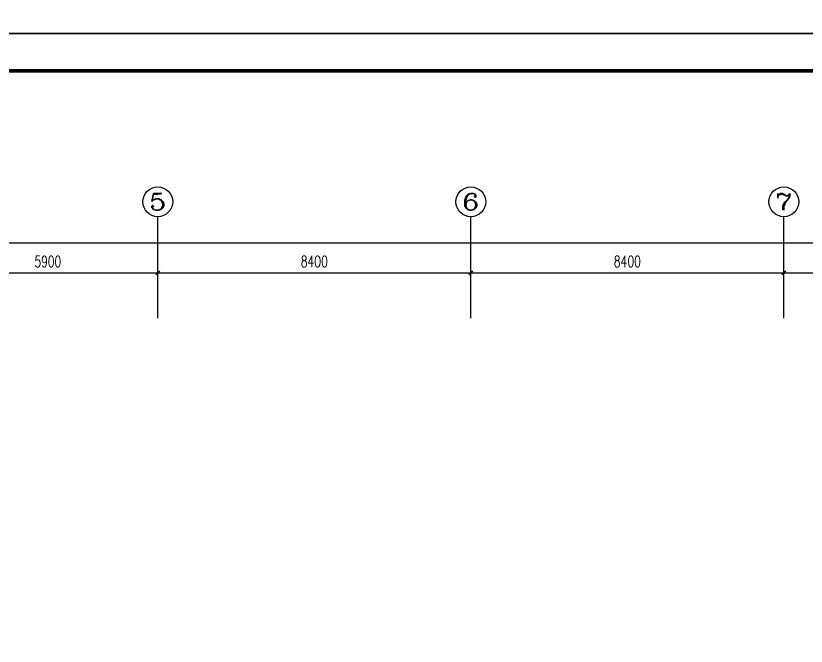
# Model space of a CAD drawing. Extents: x 2166032 to 5302137, y 581493 to 2416206.
# Drawn here: x 2343482 to 2364692, y 1254694 to 1271595 of the extents above; entities that cross this region are included whole.
import ezdxf
from ezdxf.enums import TextEntityAlignment as Align

# ---------------------------------------------------------------- set-up
doc = ezdxf.new("R2010")
doc.units = 0
doc.header["$LTSCALE"] = 1000
doc.header["$MEASUREMENT"] = 0
for name, color, linetype in [('AXIS', 3, 'Continuous'), ('AXIS_TEXT', 7, 'Continuous'), ('PUB_TITLE', 137, 'Continuous')]:
    doc.layers.add(name, color=color, linetype=linetype)
doc.styles.add('_TCH_AXIS', font='complex_.ttf')
doc.styles.add('COMPLEX', font='complex_.ttf')
doc.styles.add('DIM_FONT', font='simplex_.ttf', dxfattribs={"width": 0.7})
doc.dimstyles.new('DIMN', dxfattribs={"dimtxt": 300, "dimasz": 100, "dimexe": 250, "dimexo": 300, "dimgap": 150, "dimtad": 1, "dimdec": 0, "dimzin": 0, "dimdsep": 46, "dimtxsty": 'DIM_FONT', "dimblk": 'ARCHTICK', "dimcen": 0.09, "dimclrt": 7, "dimazin": 2, "dimtfac": 1, "dimtdec": 0, "dimtix": 1, "dimtmove": 2, "dimatfit": 3, "dimldrblk": 'ARCHTICK', "dimfxl": 1, "dimtolj": 1, "dimtzin": 0, "dimarcsym": 0})

# ---------------------------------------------------------------- blocks, each defined once
blk = doc.blocks.new('_ArchTick')
at = {"color": 0, "linetype": 'ByBlock', "const_width": 0.4}
blk.add_lwpolyline([(-0.5, -0.5), (0.5, 0.5)], dxfattribs=at)
blk = doc.blocks.new('*D2505')
at = {"layer": 'AXIS', "color": 0, "lineweight": -2}
for p, q in [((2341392, 1263490), (2341392, 1264954)), ((2347292, 1263490), (2347292, 1264954)), ((2341392, 1264704), (2347292, 1264704))]:
    blk.add_line(p, q, dxfattribs=at)
at = {"layer": 'Defpoints', "color": 0}
for p in [(2347292, 1264704), (2341392, 1263190), (2347292, 1263190)]:
    blk.add_point(p, dxfattribs=at)
at = {"layer": 'AXIS', "color": 0, "lineweight": -2, "xscale": 100, "yscale": 100, "zscale": 100, "rotation": 180}
blk.add_blockref('_ArchTick', (2341392, 1264704), dxfattribs=at)
at = {"layer": 'AXIS', "color": 0, "lineweight": -2, "xscale": 100, "yscale": 100, "zscale": 100}
blk.add_blockref('_ArchTick', (2347292, 1264704), dxfattribs=at)
at = {"layer": 'AXIS', "color": 7, "insert": (2344342, 1265006), "char_height": 300, "attachment_point": 5, "style": 'DIM_FONT'}
blk.add_mtext('\\A1;5900', dxfattribs=at)
blk = doc.blocks.new('*D2506')
at = {"layer": 'AXIS', "color": 0, "lineweight": -2}
for p, q in [((2347292, 1263490), (2347292, 1264954)), ((2355692, 1263490), (2355692, 1264954)), ((2347292, 1264704), (2355692, 1264704))]:
    blk.add_line(p, q, dxfattribs=at)
at = {"layer": 'Defpoints', "color": 0}
for p in [(2355692, 1264704), (2347292, 1263190), (2355692, 1263190)]:
    blk.add_point(p, dxfattribs=at)
at = {"layer": 'AXIS', "color": 0, "lineweight": -2, "xscale": 100, "yscale": 100, "zscale": 100, "rotation": 180}
blk.add_blockref('_ArchTick', (2347292, 1264704), dxfattribs=at)
at = {"layer": 'AXIS', "color": 0, "lineweight": -2, "xscale": 100, "yscale": 100, "zscale": 100}
blk.add_blockref('_ArchTick', (2355692, 1264704), dxfattribs=at)
at = {"layer": 'AXIS', "color": 7, "insert": (2351492, 1265009), "char_height": 300, "attachment_point": 5, "style": 'DIM_FONT'}
blk.add_mtext('\\A1;8400', dxfattribs=at)
blk = doc.blocks.new('*D2507')
at = {"layer": 'AXIS', "color": 0, "lineweight": -2}
for p, q in [((2355692, 1263490), (2355692, 1264954)), ((2364092, 1263490), (2364092, 1264954)), ((2355692, 1264704), (2364092, 1264704))]:
    blk.add_line(p, q, dxfattribs=at)
at = {"layer": 'Defpoints', "color": 0}
for p in [(2364092, 1264704), (2355692, 1263190), (2364092, 1263190)]:
    blk.add_point(p, dxfattribs=at)
at = {"layer": 'AXIS', "color": 0, "lineweight": -2, "xscale": 100, "yscale": 100, "zscale": 100, "rotation": 180}
blk.add_blockref('_ArchTick', (2355692, 1264704), dxfattribs=at)
at = {"layer": 'AXIS', "color": 0, "lineweight": -2, "xscale": 100, "yscale": 100, "zscale": 100}
blk.add_blockref('_ArchTick', (2364092, 1264704), dxfattribs=at)
at = {"layer": 'AXIS', "color": 7, "insert": (2359892, 1265009), "char_height": 300, "attachment_point": 5, "style": 'DIM_FONT'}
blk.add_mtext('\\A1;8400', dxfattribs=at)
blk = doc.blocks.new('*D2508')
at = {"layer": 'AXIS', "color": 0, "lineweight": -2}
for p, q in [((2364092, 1263490), (2364092, 1264954)), ((2372492, 1263490), (2372492, 1264954)), ((2364092, 1264704), (2372492, 1264704))]:
    blk.add_line(p, q, dxfattribs=at)
at = {"layer": 'Defpoints', "color": 0}
for p in [(2372492, 1264704), (2364092, 1263190), (2372492, 1263190)]:
    blk.add_point(p, dxfattribs=at)
at = {"layer": 'AXIS', "color": 0, "lineweight": -2, "xscale": 100, "yscale": 100, "zscale": 100, "rotation": 180}
blk.add_blockref('_ArchTick', (2364092, 1264704), dxfattribs=at)
at = {"layer": 'AXIS', "color": 0, "lineweight": -2, "xscale": 100, "yscale": 100, "zscale": 100}
blk.add_blockref('_ArchTick', (2372492, 1264704), dxfattribs=at)
at = {"layer": 'AXIS', "color": 7, "insert": (2368292, 1265009), "char_height": 300, "attachment_point": 5, "style": 'DIM_FONT'}
blk.add_mtext('\\A1;8400', dxfattribs=at)
blk = doc.blocks.new('*D2515')
at = {"layer": 'AXIS', "color": 0, "lineweight": -2}
for p, q in [((2329092, 1263790), (2329092, 1265754)), ((2406722, 1263790), (2406722, 1265754)), ((2329092, 1265504), (2406722, 1265504))]:
    blk.add_line(p, q, dxfattribs=at)
at = {"layer": 'Defpoints', "color": 0}
for p in [(2406722, 1265504), (2329092, 1263490), (2406722, 1263490)]:
    blk.add_point(p, dxfattribs=at)
at = {"layer": 'AXIS', "color": 0, "lineweight": -2, "xscale": 100, "yscale": 100, "zscale": 100, "rotation": 180}
blk.add_blockref('_ArchTick', (2329092, 1265504), dxfattribs=at)
at = {"layer": 'AXIS', "color": 0, "lineweight": -2, "xscale": 100, "yscale": 100, "zscale": 100}
blk.add_blockref('_ArchTick', (2406722, 1265504), dxfattribs=at)
at = {"layer": 'AXIS', "color": 7, "insert": (2367907, 1265806), "char_height": 300, "attachment_point": 5, "style": 'DIM_FONT'}
blk.add_mtext('\\A1;77630', dxfattribs=at)
blk = doc.blocks.new('_AXISO')
blk.add_circle((0, 0), 0.5)
at = {"layer": 'AXIS_TEXT', "style": 'COMPLEX', "width": 1.171875}
blk.add_attdef('A', text='', height=0.56, dxfattribs=at).set_placement((-0.25, -0.28), (0.25, -0.28), align=Align.FIT)

msp = doc.modelspace()

# ---------------------------------------------------------------- linework, layer by layer
msp.add_circle((2604640.5, 1020101.3), 438608.5)
at = {"layer": 'AXIS'}
for p, q in [((2347291.8, 1263715.4), (2347291.8, 1266208.9)), ((2355691.8, 1263715.4), (2355691.8, 1266208.9)), ((2364091.8, 1263715.4), (2364091.8, 1266208.9))]:
    msp.add_line(p, q, dxfattribs=at)
at = {"layer": 'PUB_TITLE'}
for points in [[(2314031.7, 1271119.6), (2419131.7, 1271119.6), (2419131.7, 1330519.6), (2314031.7, 1330519.6)], [(2314031.7, 1211719.6), (2419131.7, 1211719.6), (2419131.7, 1271119.6), (2314031.7, 1271119.6)]]:
    msp.add_lwpolyline(points, close=True, dxfattribs=at)
at = {"layer": 'PUB_TITLE', "const_width": 100}
msp.add_lwpolyline([(2316531.7, 1212719.6), (2418131.7, 1212719.6), (2418131.7, 1270119.6), (2316531.7, 1270119.6)], close=True, dxfattribs=at)

# ---------------------------------------------------------------- block references
at = {"layer": 'AXIS'}
ref = msp.add_blockref('_AXISO', (2347291.8, 1266608.9), dxfattribs=dict(at, xscale=800, yscale=800, zscale=800))
ref.add_attrib('A', '5', dxfattribs={"layer": 'AXIS_TEXT', "height": 452.5, "style": '_TCH_AXIS', "width": 1.049113}).set_placement((2347065.5, 1266382.7), (2347518, 1266382.7), align=Align.FIT)
ref = msp.add_blockref('_AXISO', (2355691.8, 1266608.9), dxfattribs=dict(at, xscale=800, yscale=800, zscale=800))
ref.add_attrib('A', '6', dxfattribs={"layer": 'AXIS_TEXT', "height": 452.5, "style": '_TCH_AXIS', "width": 1.049113}).set_placement((2355465.5, 1266382.7), (2355918, 1266382.7), align=Align.FIT)
ref = msp.add_blockref('_AXISO', (2364091.8, 1266608.9), dxfattribs=dict(at, xscale=800, yscale=800, zscale=800))
ref.add_attrib('A', '7', dxfattribs={"layer": 'AXIS_TEXT', "height": 452.5, "style": '_TCH_AXIS', "width": 1.049113}).set_placement((2363865.5, 1266382.7), (2364318, 1266382.7), align=Align.FIT)

# ---------------------------------------------------------------- dimensions: what is measured, and where the dimension line sits
for p1, p2, distance, picture, middle in [((2329091.8, 1263490), (2406721.8, 1263490), 2014.1, '*D2515', (2367906.8, 1265805.5)), ((2341391.8, 1263190), (2347291.8, 1263190), 1514.1, '*D2505', (2344341.8, 1265005.5)), ((2347291.8, 1263190), (2355691.8, 1263190), 1514.1, '*D2506', (2351491.8, 1265009)), ((2355691.8, 1263190), (2364091.8, 1263190), 1514.1, '*D2507', (2359891.8, 1265009)), ((2364091.8, 1263190), (2372491.8, 1263190), 1514.1, '*D2508', (2368291.8, 1265009))]:
    dim = msp.add_aligned_dim(p1=p1, p2=p2, distance=distance, dimstyle='DIMN', dxfattribs=at)
    dim.commit()
    dim.dimension.update_dxf_attribs({"geometry": picture, "text_midpoint": middle})

doc.saveas('drawing.dxf')
